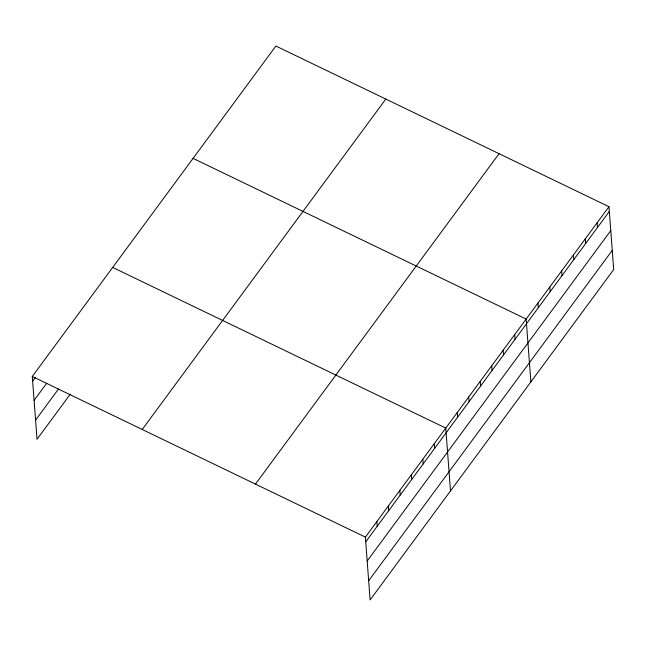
<?xml version="1.0" encoding="UTF-8"?>
<svg xmlns="http://www.w3.org/2000/svg" width="646" height="646" viewBox="0 0 646 646"><rect width="100%" height="100%" fill="white"/><g stroke="black" fill="none" stroke-linecap="round" stroke-linejoin="round"><path stroke-width="0.97" d="M70.325 394.117L37.024 439.288L32.3 376.457L275.89 46.044L608.976 206.712L613.7 269.543L370.11 599.956L365.386 537.125L608.976 206.712M32.655 381.164L35.522 377.264M34.093 400.342L46.73 383.207M35.578 420.102L58.552 388.949M142.217 429.477L385.807 99.064M255.469 484.104L499.059 153.691M365.733 541.832L609.331 211.42M367.178 561.011L610.769 230.606M368.664 580.778L612.255 250.365M193.073 158.383L526.151 319.051L530.875 381.891M112.687 267.42L445.764 428.088L450.496 490.92M32.3 376.457L365.386 537.125M597.146 222.765L597.502 227.473M585.308 238.81L585.664 243.518M573.478 254.855L573.834 259.563M561.649 270.908L562.004 275.616M549.819 286.953L550.174 291.661M537.989 303.006L538.336 307.714M514.668 334.628L515.024 339.336M503.186 350.205L503.541 354.912M491.703 365.781L492.058 370.489M480.22 381.358L480.576 386.066M468.738 396.935L469.093 401.642M457.255 412.511L457.602 417.219M434.282 443.665L434.637 448.372M422.799 459.241L423.154 463.949M411.316 474.818L411.672 479.526M399.834 490.395L400.189 495.102M388.351 505.971L388.706 510.679M376.868 521.548L377.216 526.256"/></g></svg>
